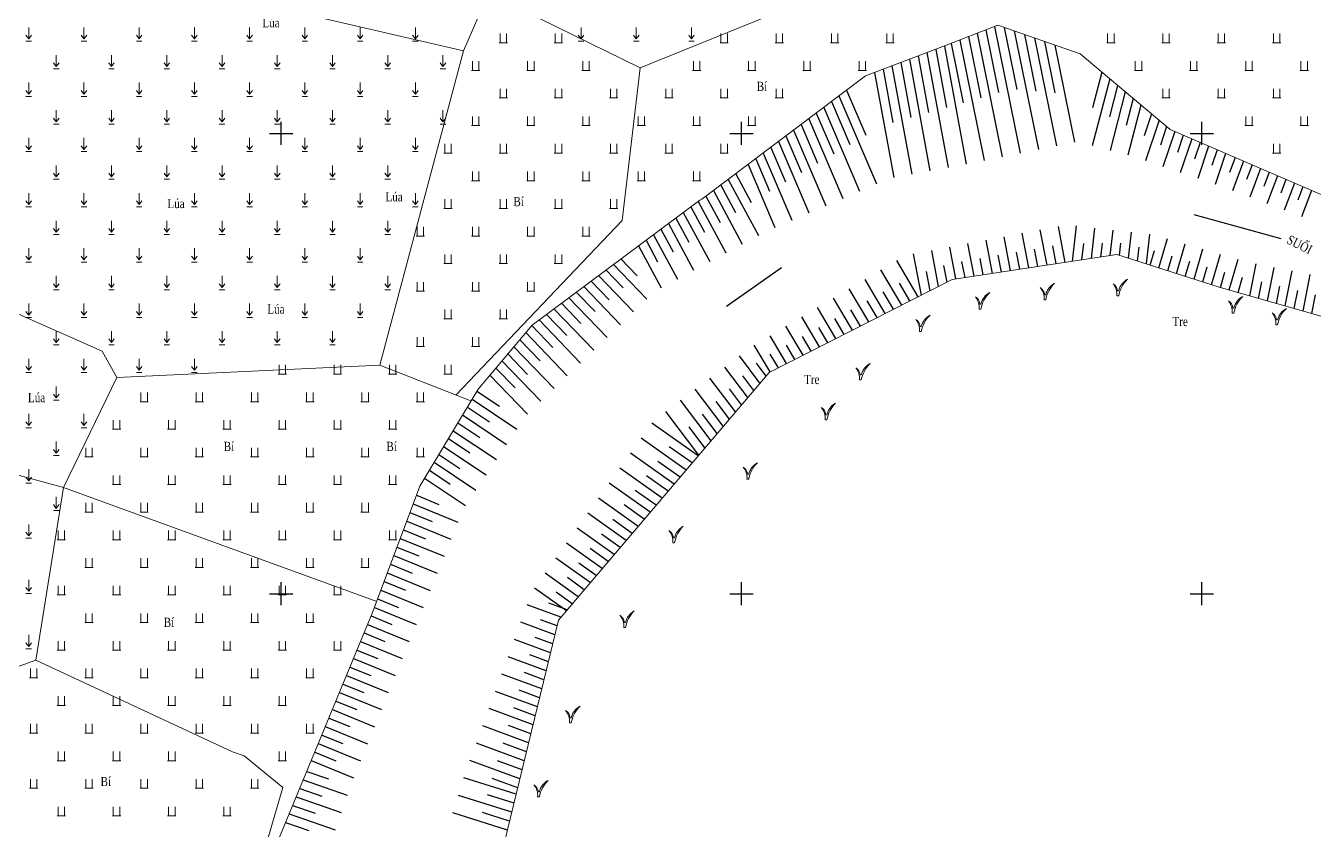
# Model space of a CAD drawing. Header units: metres. Extents: x 585499 to 586851, y 1565849 to 1566901.
# Drawn here: x 586122.3 to 586262.2, y 1566124.3 to 1566211.7 of the extents above; entities that cross this region are included whole.
import ezdxf

# ---------------------------------------------------------------- set-up
doc = ezdxf.new("R2010")
doc.units = ezdxf.units.M
for name, color, linetype, lineweight in [('duong bo', 97, 'Continuous', 0), ('Ghi chu', 2, 'Continuous', 5), ('text', 7, 'Continuous', 0), ('ThucVat', 90, 'Continuous', 0), ('thuy van', 111, 'Continuous', 0)]:
    doc.layers.add(name, color=color, linetype=linetype, lineweight=lineweight)
doc.layers.add('K_HUNG', color=7, linetype='Continuous')
doc.layers.add('taluy', color=15, linetype='Continuous')
doc.styles.add('ghi chu', font='times.ttf', dxfattribs={"height": 1})
doc.styles.get("Standard").update_dxf_attribs({"font": 'simplex.shx'})
doc.dimstyles.get("Standard").update_dxf_attribs({"dimtxt": 0.18, "dimasz": 0.18, "dimexe": 0.18, "dimexo": 0.0625, "dimgap": 0.09, "dimtad": 0, "dimtih": 1, "dimtoh": 1, "dimdec": 4, "dimzin": 0, "dimdsep": 46, "dimtxsty": 'Standard', "dimcen": 0.09, "dimadec": 0, "dimazin": 0, "dimtfac": 1, "dimtdec": 4, "dimtofl": 0, "dimtmove": 0, "dimatfit": 3, "dimfxl": 1, "dimtolj": 1, "dimtzin": 0, "dimarcsym": 0})

# ---------------------------------------------------------------- blocks, each defined once
blk = doc.blocks.new('fdsa')
at = {"layer": 'ThucVat', "color": 8}
for p, q in [((586981.4263575979, 1565459.991382506), (586981.4263575979, 1565458.991382506)), ((586982.1263575979, 1565459.991382506), (586982.1263575979, 1565458.991382506))]:
    blk.add_line(p, q, dxfattribs=at)
blk.add_lwpolyline([(586981.326357598, 1565458.991382506), (586982.2263575979, 1565458.991382506)], dxfattribs=at)
blk = doc.blocks.new('aa')
at = {"layer": 'ThucVat', "color": 8}
for p, q in [((586849.3487158166, 1565409.619042327), (586849.3487158166, 1565410.869042327)), ((586849.3487158166, 1565409.619042327), (586849.0487158166, 1565410.019042327)), ((586849.0487158166, 1565409.369042327), (586849.6487158167, 1565409.369042327)), ((586849.3487158166, 1565409.619042327), (586849.6487158167, 1565410.019042327))]:
    blk.add_line(p, q, dxfattribs=at)
blk = doc.blocks.new('tre')
at = {"layer": 'Ghi chu', "color": 8}
blk.add_line((-0.4581687784585995, 2.170811738060081), (-0.02678256049287597, 2.173418245450137), dxfattribs=at)
at = {"layer": 'Ghi chu'}
blk.add_line((-0.7800000388195087, -3.094524458902015e-07), (-1.726021991999005e-09, -2.533511178626213e-10), dxfattribs=at)
at = {"layer": 'Ghi chu', "color": 8}
for centre, major_axis, ratio, start_param, end_param in [((7.569916903618463, 0.306761078211764), (-5.531466882671172, 5.531466882671173), 0.99999999999999, -0.2845391463814027, 0.5444522491529895), ((12.58891754404962, -2.098507465559521), (-9.024538174164114, 9.024538174164114), 0.9999999999999865, -0.02725136566702524, 0.6202220842804578), ((-4.772513657949531, 1.608162517962853), (3.076535866745311, 3.076535866745311), 0.9999999999999022, 5.627468846478097, 6.498727628251489), ((-7.851839350856864, 0.6854456025702689), (-5.023979863572765, 5.023979863572765), 0.9999999999999891, 3.830366531754255, 4.628631629884755)]:
    blk.add_ellipse(centre, major_axis=major_axis, ratio=ratio, start_param=start_param, end_param=end_param, dxfattribs=at)

msp = doc.modelspace()

# ---------------------------------------------------------------- linework, layer by layer
at = {"layer": 'duong bo', "color": 8, "elevation": 14.25}
for points in [[(586207.2350000001, 1566244.425), (586209.2911046975, 1566244.281405939), (586212.5369337859, 1566243.322410127), (586215.4323921195, 1566232.897341552), (586217.2820000001, 1566219.939), (586215.4732494934, 1566216.924583058), (586204.7255919502, 1566213.495963732), (586188.9970000001, 1566207.116), (586172.5258564275, 1566215.257712719), (586169.8150442326, 1566208.972956922), (586160.7012903125, 1566174.843177423), (586170.6183763326, 1566170.934820386)], [(586098.558017819, 1566225.482508444), (586169.8150442326, 1566208.972956922)], [(586188.9970000001, 1566207.116), (586187.054, 1566190.562), (586168.9787348035, 1566171.581008641)], [(586132.1421763184, 1566173.505292992), (586130.5754657828, 1566176.350562642), (586096.8683120979, 1566191.230005474)], [(586160.7012903125, 1566174.843177423), (586132.1421763184, 1566173.505292992), (586126.3530953827, 1566161.552208647), (586160.3751937973, 1566149.167404536)], [(586089.4807742934, 1566171.61167403), (586126.3530953827, 1566161.552208647)], [(586126.3530953827, 1566161.552208647), (586123.3452865104, 1566142.765362633), (586113.0391276366, 1566139.038696088), (586098.8942158618, 1566140.398675761), (586091.9468970383, 1566117.304131224), (586081.5320000001, 1566089.948)], [(586142.0480000001, 1566104.121), (586142.4352413717, 1566109.555552063), (586148.1190000001, 1566121.891), (586150.1988193191, 1566128.952349877), (586145.9646923445, 1566132.378253624), (586144.7165170226, 1566132.818447685), (586123.3452865104, 1566142.765362633)]]:
    msp.add_lwpolyline(points, dxfattribs=at)
at = {"layer": 'K_HUNG', "color": 8}
for p, q in [((586150, 1566198.75), (586150, 1566201.25)), ((586200, 1566198.75), (586200, 1566201.25)), ((586250, 1566198.75), (586250, 1566201.25)), ((586148.75, 1566200), (586151.25, 1566200)), ((586198.75, 1566200), (586201.25, 1566200)), ((586248.75, 1566200), (586251.25, 1566200)), ((586150, 1566148.75), (586150, 1566151.25)), ((586200, 1566148.75), (586200, 1566151.25)), ((586250, 1566148.75), (586250, 1566151.25)), ((586148.75, 1566150), (586151.25, 1566150)), ((586198.75, 1566150), (586201.25, 1566150)), ((586248.75, 1566150), (586251.25, 1566150))]:
    msp.add_line(p, q, dxfattribs=at)
at = {"layer": 'taluy', "color": 8}
for p, q in [((586226.5411062458, 1566211.261159515), (586227.9214802645, 1566204.457627797)), ((586227.486350813, 1566211.631458242), (586230.2818862965, 1566197.852935845)), ((586228.5273640325, 1566211.529736303), (586229.894641171, 1566204.790755958)), ((586229.6256266951, 1566211.14584562), (586232.2419503228, 1566198.25061538)), ((586222.7601279775, 1566209.779964608), (586224.070927104, 1566203.319350808)), ((586223.7053725447, 1566210.150263335), (586226.3617582438, 1566197.057576775)), ((586224.6506171117, 1566210.520562062), (586225.9962036842, 1566203.888489302)), ((586225.5958616787, 1566210.890860789), (586228.32182227, 1566197.45525631)), ((586230.7238893579, 1566210.761954937), (586231.972935847, 1566204.605705042)), ((586231.8221520204, 1566210.378064254), (586234.2020143492, 1566198.648294915)), ((586232.9204146832, 1566209.99417357), (586234.0512305228, 1566204.420654126)), ((586234.0186773457, 1566209.610282887), (586236.1620783755, 1566199.04597445)), ((586219.1970284045, 1566208.420439399), (586220.3232951219, 1566202.273085457)), ((586220.1477942616, 1566208.780017394), (586222.4331895178, 1566196.30594414)), ((586221.0985601187, 1566209.13959539), (586222.2576886576, 1566202.812876077)), ((586222.0489267968, 1566209.501352171), (586224.4004448749, 1566196.666369389)), ((586215.393964976, 1566206.982127418), (586216.4545080506, 1566201.193504217)), ((586216.3447308331, 1566207.341705413), (586218.4986788038, 1566195.585093641)), ((586217.2954966901, 1566207.701283409), (586218.3889015862, 1566201.733294837)), ((586218.2462625473, 1566208.060861404), (586220.4659341609, 1566195.94551889)), ((586214.4431991188, 1566206.622549423), (586216.5314234468, 1566195.224668392)), ((586239.9944386902, 1566205.939792222), (586238.1007592274, 1566198.653096654)), ((586239.1463754013, 1566206.652247994), (586238.1396421129, 1566202.778435591)), ((586210.5858475764, 1566204.077169882), (586214.67051892, 1566194.510923045)), ((586211.4082722362, 1566204.697609303), (586213.4992313639, 1566199.800610388)), ((586240.8425019792, 1566205.227336449), (586239.9555558048, 1566201.814453284)), ((586241.6905652682, 1566204.514880676), (586240.0364600336, 1566198.150043586)), ((586208.9409982569, 1566202.836291038), (586212.8311757769, 1566193.725546192)), ((586209.7634229165, 1566203.45673046), (586211.7571351324, 1566198.787482539)), ((586242.5386285572, 1566203.802424903), (586241.7714694969, 1566200.850470977)), ((586243.3866918462, 1566203.089969131), (586241.9721608397, 1566197.646990518)), ((586207.2961489372, 1566201.595412195), (586210.9918326339, 1566192.940169338)), ((586208.118573597, 1566202.215851617), (586210.0150389012, 1566197.774354691)), ((586244.5347917798, 1566202.12545335), (586243.7284820942, 1566199.730515038)), ((586245.3573068012, 1566201.434460611), (586243.8699021274, 1566197.016502472)), ((586205.6512996176, 1566200.354533352), (586209.1524894908, 1566192.154792485)), ((586206.4737242775, 1566200.974972774), (586208.2729426699, 1566196.761226843)), ((586246.1798218224, 1566200.743467871), (586245.4987268343, 1566198.720448044)), ((586247.0541327674, 1566200.206321779), (586245.7653615648, 1566196.378353962)), ((586247.9756468071, 1566199.809380503), (586247.3443690452, 1566197.934330105)), ((586203.1840256383, 1566198.493215088), (586204.7887502073, 1566194.734971146)), ((586204.0064502981, 1566199.113654509), (586207.3131463479, 1566191.369415631)), ((586204.8288749579, 1566199.734093931), (586206.5308464386, 1566195.748098994)), ((586248.8971608471, 1566199.412439226), (586247.6608210022, 1566195.740205451)), ((586249.818674887, 1566199.015497949), (586249.213612804, 1566197.218314573)), ((586250.7401889267, 1566198.618556673), (586249.5562804396, 1566195.102056941)), ((586201.5391763187, 1566197.252336245), (586203.046653976, 1566193.721843298)), ((586202.3616009784, 1566197.872775666), (586205.4738032048, 1566190.584038777)), ((586251.6617029666, 1566198.221615396), (586251.0828565625, 1566196.502299041)), ((586252.5832170064, 1566197.824674119), (586251.451739877, 1566194.463908431)), ((586253.6216525629, 1566197.377369013), (586253.0073696319, 1566195.752166658)), ((586199.3689989552, 1566195.615148483), (586201.0429593445, 1566192.508348665)), ((586200.7167516588, 1566196.631896823), (586203.6344600618, 1566189.798661924)), ((586254.5410173712, 1566196.981353516), (586253.3284984396, 1566193.773404012)), ((586255.4603821797, 1566196.585338018), (586254.862146179, 1566195.00259087)), ((586256.3797469882, 1566196.189322521), (586255.1993219168, 1566193.06628343)), ((586257.2991117967, 1566195.793307024), (586256.716922726, 1566194.253015082)), ((586197.7537300561, 1566194.396585191), (586199.3549801772, 1566191.424732561)), ((586198.5613645058, 1566195.005866837), (586201.8365750161, 1566188.927214389)), ((586258.2184766051, 1566195.397291526), (586257.070145394, 1566192.359162849)), ((586259.1378414136, 1566195.001276029), (586258.5716992731, 1566193.503439293)), ((586260.0572062221, 1566194.605260531), (586258.9409688712, 1566191.652042267)), ((586260.9765710306, 1566194.209245034), (586260.4264758201, 1566192.753863505)), ((586196.1384611571, 1566193.178021898), (586197.6670010102, 1566190.341116456)), ((586196.9460956067, 1566193.787303544), (586200.075885581, 1566187.978545472)), ((586261.8959358389, 1566193.813229537), (586260.8117923484, 1566190.944921685)), ((586193.6816279849, 1566191.41314928), (586196.5545067105, 1566186.08120764)), ((586194.4923001565, 1566192.016793042), (586195.9635757923, 1566189.28616757)), ((586195.302972328, 1566192.620436804), (586198.3151961457, 1566187.029876556)), ((586192.0602836417, 1566190.205861754), (586194.7938172753, 1566185.132538723)), ((586192.8709558133, 1566190.809505517), (586194.2725589031, 1566188.208189349)), ((586190.4389392986, 1566188.99857423), (586193.0331278401, 1566184.183869807)), ((586191.2496114701, 1566189.602217992), (586192.5815420139, 1566187.130211129)), ((586229.2264021091, 1566185.092421818), (586228.5229128195, 1566188.783218972)), ((586231.2055030995, 1566185.390972567), (586230.4875429549, 1566189.157689841)), ((586233.1846040898, 1566185.689523316), (586232.4521730901, 1566189.532160709)), ((586235.1637050803, 1566185.988074066), (586234.4168032254, 1566189.906631578)), ((586235.9565268097, 1566186.107672572), (586236.3938060773, 1566189.951658641)), ((586238.0045710553, 1566186.416623528), (586238.3809897917, 1566189.725603593)), ((586240.052615301, 1566186.725574485), (586240.3681735062, 1566189.499548545)), ((586242.0326395961, 1566186.436583207), (586242.3553572207, 1566189.273493496)), ((586243.9753597855, 1566185.819663136), (586244.3425409351, 1566189.047438448)), ((586188.8175949554, 1566187.791286705), (586191.2724384048, 1566183.235200891)), ((586189.628267127, 1566188.394930467), (586190.8905251247, 1566186.052232908)), ((586221.4081314948, 1566183.383370501), (586220.6643922782, 1566187.285335498)), ((586223.2890991379, 1566184.19676957), (586222.6290224135, 1566187.659806367)), ((586225.2682001282, 1566184.495320319), (586224.5936525489, 1566188.034277235)), ((586227.2473011187, 1566184.793871069), (586226.5582826842, 1566188.408748104)), ((586232.1950535947, 1566185.540247942), (586231.8324558085, 1566187.442586608)), ((586234.174154585, 1566185.838798691), (586233.8043213714, 1566187.779097417)), ((586236.9805489324, 1566186.26214805), (586237.1839734334, 1566188.050389584)), ((586239.0285931781, 1566186.571099007), (586239.2015874136, 1566188.091837538)), ((586241.0612795013, 1566186.745043242), (586241.2115224324, 1566188.065782131)), ((586243.0039996908, 1566186.128123171), (586243.1764743843, 1566187.644294572)), ((586244.3926734091, 1566185.687143202), (586244.8574883868, 1566187.276471493)), ((586245.3460229432, 1566185.384402506), (586246.2820983717, 1566188.585097906)), ((586247.2527220113, 1566184.778921114), (586248.2016883864, 1566188.023694152)), ((586249.1594210794, 1566184.173439722), (586250.121278401, 1566187.462290397)), ((586186.9059686867, 1566186.367849076), (586188.6760953657, 1566184.527241966)), ((586219.1948833794, 1566182.259045301), (586216.8670968176, 1566186.187527004)), ((586219.5518628729, 1566182.440390102), (586218.699762143, 1566186.910864629)), ((586224.278649633, 1566184.346044945), (586223.9449935572, 1566186.096543373)), ((586226.2577506235, 1566184.644595694), (586225.91685912, 1566186.433054182)), ((586228.236851614, 1566184.943146443), (586227.8887246829, 1566186.769564991)), ((586230.2159526043, 1566185.241697193), (586229.8605902458, 1566187.1060758)), ((586246.2993724772, 1566185.08166181), (586246.7706329281, 1566186.69302892)), ((586248.2060715454, 1566184.476180418), (586248.6837774694, 1566186.109586346)), ((586251.0661201476, 1566183.56795833), (586252.0408684156, 1566186.900886643)), ((586252.98251657, 1566182.995634819), (586253.9604584303, 1566186.339482888)), ((586255.2063364917, 1566182.361820261), (586255.8959967392, 1566185.843236725)), ((586184.4805949952, 1566184.561864177), (586188.2839050335, 1566180.607119252)), ((586185.2890528925, 1566185.163859143), (586187.1468651316, 1566183.232075132)), ((586186.0975107895, 1566185.76585411), (586189.7254497076, 1566181.993462988)), ((586217.4080089165, 1566181.351316983), (586215.1464746351, 1566185.167988233)), ((586220.4799971839, 1566182.911880301), (586220.0810371973, 1566185.004990182)), ((586222.3362658056, 1566183.8548607), (586221.9914865757, 1566185.663715816)), ((586250.1127706135, 1566183.870699026), (586250.5969220109, 1566185.526143773)), ((586252.0207915991, 1566183.269737628), (586252.510727511, 1566184.944961197)), ((586257.1362389982, 1566181.811775587), (586257.8578725302, 1566185.454593727)), ((586259.0661415047, 1566181.261730913), (586259.8197483213, 1566185.065950728)), ((586260.9960440112, 1566180.711686239), (586261.7816241124, 1566184.67730773)), ((586182.8636792012, 1566183.357874244), (586186.8423603595, 1566179.220775517)), ((586183.6721370983, 1566183.95986921), (586185.6176348974, 1566181.936908297)), ((586213.8342599911, 1566179.535860348), (586211.7052302704, 1566183.128910691)), ((586215.6211344538, 1566180.443588666), (586213.4258524528, 1566184.148449462)), ((586218.3014461481, 1566181.805181142), (586217.1541159372, 1566183.74146938)), ((586253.9442415409, 1566182.72153201), (586254.4322474892, 1566184.39015651)), ((586256.171287745, 1566182.086797924), (586256.5241111899, 1566183.867856575)), ((586258.1011902515, 1566181.53675325), (586258.4700003387, 1566183.398512739)), ((586181.246763407, 1566182.153884311), (586185.4008156854, 1566177.834431781)), ((586182.0552213041, 1566182.755879277), (586184.0884046633, 1566180.641741463)), ((586212.0473855282, 1566178.628132031), (586209.984608088, 1566182.10937192)), ((586214.7276972225, 1566179.989724507), (586213.646619292, 1566181.814202292)), ((586216.5145716852, 1566180.897452824), (586215.4003676146, 1566182.777835836)), ((586260.031092758, 1566180.986708576), (586260.4158894875, 1566182.929168902)), ((586261.9609952645, 1566180.436663902), (586262.3617786362, 1566182.459825066)), ((586178.8213897158, 1566180.347899411), (586181.0299441951, 1566178.051407795)), ((586179.6298476128, 1566180.949894378), (586183.9592710114, 1566176.448088046)), ((586180.43830551, 1566181.551889344), (586182.5591744292, 1566179.346574629)), ((586210.2605110656, 1566177.720403713), (586208.2639859057, 1566181.089833149)), ((586212.9408227599, 1566179.081996189), (586211.8928709696, 1566180.850568748)), ((586177.2156881703, 1566179.132248716), (586179.5063210854, 1566176.75041058)), ((586178.0129318187, 1566179.745904445), (586182.5177263373, 1566175.061744311)), ((586206.6867621401, 1566175.904947079), (586204.822741541, 1566179.050755607)), ((586208.4736366029, 1566176.812675396), (586206.5433637233, 1566180.070294378)), ((586209.3670738343, 1566177.266539555), (586208.3853743244, 1566178.923301659)), ((586211.1539482969, 1566178.174267872), (586210.1391226469, 1566179.886935203)), ((586175.9195534432, 1566177.594705304), (586178.1374813847, 1566175.288467006)), ((586176.5676208066, 1566178.36347701), (586181.0761816633, 1566173.675400575)), ((586204.8998876774, 1566174.997218761), (586203.1021193586, 1566178.031216836)), ((586207.5801993714, 1566176.358811237), (586206.6316260018, 1566177.959668115)), ((586174.6234187159, 1566176.057161891), (586176.7686416841, 1566173.826523432)), ((586175.2714860794, 1566176.825933598), (586179.6346369892, 1566172.28905684)), ((586203.1130132147, 1566174.089490444), (586201.3814971762, 1566177.011678065)), ((586204.0064504461, 1566174.543354602), (586203.1241293568, 1566176.032401027)), ((586205.7933249088, 1566175.45108292), (586204.8778776793, 1566176.996034571)), ((586173.9753513525, 1566175.288390185), (586178.1930923152, 1566170.902713104)), ((586200.6760437539, 1566171.306287703), (586198.1732701748, 1566174.624982706)), ((586202.0037418123, 1566172.867373588), (586199.7700893667, 1566175.829212114)), ((586202.6675908417, 1566173.64791653), (586201.6180449022, 1566175.039621674)), ((586172.6792166253, 1566173.750846773), (586176.7515476412, 1566169.516369369)), ((586173.3272839887, 1566174.519618479), (586175.3998019835, 1566172.364579858)), ((586199.3483456952, 1566169.745201819), (586196.5764509827, 1566173.420753297)), ((586201.3398927831, 1566172.086830646), (586200.1557862769, 1566173.656964028)), ((586171.2567959768, 1566171.996238302), (586173.7069371182, 1566170.356816376)), ((586198.0206476366, 1566168.184115934), (586194.9796317908, 1566172.216523889)), ((586200.0121947244, 1566170.525744761), (586198.6935276515, 1566172.274306381)), ((586170.7407701361, 1566171.138308761), (586175.6009706927, 1566167.886284125)), ((586196.6929495779, 1566166.623030049), (586193.3828125987, 1566171.01229448)), ((586198.6844966658, 1566168.964658876), (586197.2312690263, 1566170.891648735)), ((586169.7087184547, 1566169.42244968), (586174.488755559, 1566166.224063473)), ((586170.2247442955, 1566170.280379221), (586172.6348037106, 1566168.66777651)), ((586195.3652515194, 1566165.061944165), (586191.7859934067, 1566169.808065072)), ((586197.3567986073, 1566167.403572991), (586195.769010401, 1566169.508991088)), ((586168.6766667732, 1566167.706590599), (586173.3765404252, 1566164.561842821)), ((586169.192692614, 1566168.56452014), (586171.562670303, 1566166.978736643)), ((586195.2821530863, 1566164.964238372), (586190.2614049698, 1566168.533608526)), ((586196.0291005486, 1566165.842487107), (586194.3067517757, 1566168.126333442)), ((586168.1606409325, 1566166.848661059), (586170.4905368955, 1566165.289696777)), ((586193.9815248735, 1566163.434980774), (586189.1025603408, 1566166.90355358)), ((586167.1285892512, 1566165.132801978), (586169.4184034879, 1566163.60065691)), ((586167.6446150918, 1566165.990731518), (586172.2643252915, 1566162.899622169)), ((586192.6808966605, 1566161.905723176), (586187.9437157118, 1566165.273498634)), ((586194.6318389799, 1566164.199609573), (586192.1569108176, 1566165.959095313)), ((586166.0965375697, 1566163.416942897), (586168.3462700803, 1566161.911617043)), ((586166.6125634104, 1566164.274872437), (586171.1521101578, 1566161.237401516)), ((586191.3802684478, 1566160.376465577), (586186.7848710829, 1566163.643443689)), ((586193.3312107672, 1566162.670351975), (586190.9271743968, 1566164.379439041)), ((586165.5805117289, 1566162.559013356), (586170.0398950242, 1566159.575180864)), ((586190.079640235, 1566158.847207979), (586185.6260264538, 1566162.013388743)), ((586192.0305825542, 1566161.141094377), (586189.6974379758, 1566162.799782769)), ((586164.6825183458, 1566160.693633709), (586167.1301126272, 1566159.693880455)), ((586190.7299543414, 1566159.611836778), (586188.4677015549, 1566161.220126497)), ((586164.3323054991, 1566159.756478061), (586169.1995724234, 1566157.768376527)), ((586188.7790120223, 1566157.317950381), (586184.4671818248, 1566160.383333797)), ((586189.4293261287, 1566158.08257918), (586187.237965134, 1566159.640470225)), ((586163.6318798058, 1566157.882166764), (586168.4433034528, 1566155.916875178)), ((586163.9820926525, 1566158.819322413), (586166.4017652953, 1566157.830974133)), ((586187.4783838093, 1566155.788692783), (586183.3083371958, 1566158.753278852)), ((586188.1286979159, 1566156.553321582), (586186.0082287132, 1566158.060813953)), ((586163.2816669592, 1566156.945011116), (586165.6734179633, 1566155.96806781)), ((586186.1777555966, 1566154.259435185), (586182.1494925668, 1566157.123223906)), ((586186.828069703, 1566155.024063984), (586184.7784922922, 1566156.481157681)), ((586162.5812412659, 1566155.070699819), (586164.9450706315, 1566154.105161487)), ((586162.9314541126, 1566156.007855468), (586167.6870344823, 1566154.06537383)), ((586184.877127384, 1566152.730177586), (586180.9906479379, 1566155.49316896)), ((586162.2310284192, 1566154.133544171), (586166.9307655117, 1566152.213872481)), ((586183.5764991711, 1566151.200919988), (586179.8318033088, 1566153.863114015)), ((586185.5274414902, 1566153.494806385), (586183.5487558712, 1566154.901501409)), ((586161.530602726, 1566152.259232874), (586166.1744965413, 1566150.362371132)), ((586161.8808155726, 1566153.196388523), (586164.2167232996, 1566152.242255165)), ((586182.2758709582, 1566149.67166239), (586178.6729586798, 1566152.233059069)), ((586184.2268132775, 1566151.965548787), (586182.3190194503, 1566153.321845138)), ((586161.1803898794, 1566151.322077226), (586163.4883759676, 1566150.379348842)), ((586182.9261850647, 1566150.436291189), (586181.0892830295, 1566151.742188865)), ((586160.479964186, 1566149.447765929), (586162.7600286356, 1566148.516442519)), ((586160.8301770326, 1566150.384921578), (586165.4182275707, 1566148.510869783)), ((586180.9752427454, 1566148.142404792), (586177.5141140508, 1566150.603004123)), ((586181.6255568519, 1566148.907033591), (586179.8595466085, 1566150.162532594)), ((586160.1297513393, 1566148.510610281), (586164.6619586002, 1566146.659368435)), ((586180.3711661733, 1566147.432141337), (586176.7351399292, 1566148.772474797)), ((586181.0612544792, 1566148.243535996), (586179.0711349132, 1566148.977145619)), ((586159.3840263585, 1566146.654802096), (586163.9056896296, 1566144.807867086)), ((586159.7665052617, 1566147.578778234), (586162.0251646882, 1566146.656197997)), ((586179.7320882252, 1566145.536163854), (586176.0433890934, 1566146.895913905)), ((586179.9695935249, 1566146.514392333), (586178.1794290182, 1566147.174293342)), ((586159.0015474554, 1566145.730825959), (586161.2645512999, 1566144.806471185)), ((586179.4945829257, 1566144.557935375), (586177.5960483006, 1566145.257784417)), ((586158.2365896491, 1566143.882873683), (586160.5039379115, 1566142.956744373)), ((586158.6190685523, 1566144.806849821), (586163.149420659, 1566142.956365737)), ((586179.2570776261, 1566143.579706897), (586175.3516382575, 1566145.019353013)), ((586157.8541107461, 1566142.958897545), (586162.3931516886, 1566141.104864389)), ((586178.7820670268, 1566141.623249939), (586174.6598874216, 1566143.142792121)), ((586179.0195723264, 1566142.601478418), (586177.0126675831, 1566143.341275493)), ((586157.0891529399, 1566141.11094527), (586161.6368827181, 1566139.25336304)), ((586157.4716318429, 1566142.034921408), (586159.7433245231, 1566141.107017561)), ((586178.3070564275, 1566139.666792982), (586173.9681365858, 1566141.266231229)), ((586178.5445617271, 1566140.64502146), (586176.4292868654, 1566141.424766568)), ((586156.7066740367, 1566140.186969133), (586158.9827111347, 1566139.257290749)), ((586155.9417162306, 1566138.339016857), (586158.2220977463, 1566137.407563937)), ((586156.3241951336, 1566139.262992995), (586160.8806137475, 1566137.401861691)), ((586177.8320458283, 1566137.710336024), (586173.2763857499, 1566139.389670338)), ((586178.0695511278, 1566138.688564503), (586175.8459061478, 1566139.508257643)), ((586155.5592373274, 1566137.41504072), (586160.124344777, 1566135.550360342)), ((586177.357035229, 1566135.753879067), (586172.5846349141, 1566137.513109446)), ((586177.5945405287, 1566136.732107545), (586175.2625254304, 1566137.591748718)), ((586154.7942795212, 1566135.567088444), (586159.3680758064, 1566133.698858994)), ((586155.1767584244, 1566136.491064582), (586157.4614843581, 1566135.557837125)), ((586176.8820246296, 1566133.797422109), (586171.8928840781, 1566135.636548554)), ((586177.1195299294, 1566134.775650588), (586174.6791447127, 1566135.675239794)), ((586154.4118006182, 1566134.643112307), (586156.7008709697, 1566133.708110313)), ((586153.646842812, 1566132.795160031), (586155.9402575813, 1566131.858383501)), ((586154.029321715, 1566133.719136169), (586158.6118068359, 1566131.847357645)), ((586176.4070140305, 1566131.840965151), (586171.2011332422, 1566133.759987662)), ((586176.6445193301, 1566132.81919363), (586174.0957639951, 1566133.758730869)), ((586153.2643639088, 1566131.871183894), (586157.8555378654, 1566129.995856297)), ((586175.9320034313, 1566129.884508194), (586170.5093824064, 1566131.88342677)), ((586176.1695087309, 1566130.862736673), (586173.5123832775, 1566131.842221944)), ((586152.7776218331, 1566130.695333254), (586155.1306523966, 1566129.88153626)), ((586175.5263907585, 1566128.213884976), (586169.844803751, 1566129.99759857)), ((586175.6944981316, 1566128.906279715), (586172.92900256, 1566129.925713019)), ((586152.0113164047, 1566128.84412545), (586154.4206444498, 1566128.010857939)), ((586152.394469119, 1566129.769729352), (586157.1568277274, 1566128.122664847)), ((586151.6281636904, 1566127.918521548), (586156.5031172624, 1566126.232516009)), ((586175.053486846, 1566126.266104966), (586169.2457385666, 1566128.089426433)), ((586175.2899388022, 1566127.239994971), (586172.4176049805, 1566128.141753736)), ((586150.8618582619, 1566126.067313745), (586155.8494067972, 1566124.342367172)), ((586151.2450109761, 1566126.992917646), (586153.710636503, 1566126.140179618)), ((586174.5805829335, 1566124.318324956), (586168.6466733823, 1566126.181254296)), ((586174.8170348898, 1566125.292214961), (586171.8816204321, 1566126.213777663)), ((586150.4787055476, 1566125.141709843), (586153.0006285561, 1566124.269501298))]:
    msp.add_line(p, q, dxfattribs=at)
at = {"layer": 'thuy van', "color": 8, "elevation": 14.25}
for points in [[(586108.8130000001, 1566023.737), (586114.787, 1566036.643), (586117.3030000001, 1566046.645), (586126.3450000001, 1566066.771), (586134.241, 1566084.766), (586141.4820000001, 1566101.885), (586142.635, 1566104.004), (586143.055, 1566109.374), (586149.018, 1566121.613), (586159.9210000001, 1566147.952), (586165.05, 1566161.677), (586171.398, 1566172.231), (586177.261, 1566179.186), (586195.481, 1566192.753), (586195.701, 1566192.848), (586213.474, 1566206.256), (586221.8770000001, 1566209.434), (586227.8400000001, 1566211.77), (586236.7701205737, 1566208.648533521), (586246.572, 1566200.414), (586279.5094229652, 1566186.226237082)], [(586096.39, 1565913.335), (586101.1190000001, 1565933.458), (586124.8820000001, 1565995.055), (586146.174, 1566035.387), (586160.74, 1566083.125), (586167.87, 1566101.438), (586174.2270000001, 1566122.862), (586180.121, 1566147.138), (586202.99, 1566174.027), (586222.8911433069, 1566184.136737256), (586240.778, 1566186.835), (586251.8690000001, 1566183.313), (586280.24189314, 1566175.226395259)]]:
    msp.add_lwpolyline(points, dxfattribs=at)

# ---------------------------------------------------------------- block references
at = {"layer": 'ThucVat', "color": 8}
for name, p in [('aa', (-726.7742721281247, 800.6541792920325)), ('aa', (-720.7742721281247, 800.6541792920325)), ('aa', (-714.7742721281247, 800.6541792920325)), ('aa', (-708.7742721281247, 800.6541792920325)), ('aa', (-702.7742721281247, 800.6541792920325)), ('aa', (-696.7742721281247, 800.6541792920325)), ('aa', (-690.7742721281247, 800.6541792920325)), ('aa', (-684.7742721281247, 800.6541792920325)), ('aa', (-666.7742721281247, 800.6541792920325)), ('aa', (-660.7742721281247, 800.6541792920325)), ('aa', (-654.7742721281247, 800.6541792920325)), ('aa', (-654.7742721281247, 800.6541792920325)), ('fdsa', (-807.6564918957883, 750.8671861058101)), ('fdsa', (-801.6564918957883, 750.8671861058101)), ('fdsa', (-783.6564918957883, 750.8671861058101)), ('fdsa', (-777.6564918957883, 750.8671861058101)), ('fdsa', (-771.6564918957883, 750.8671861058101)), ('fdsa', (-765.6564918957883, 750.8671861058101)), ('fdsa', (-741.6564918957883, 750.8671861058101)), ('fdsa', (-735.6564918957883, 750.8671861058101)), ('fdsa', (-729.6564918957883, 750.8671861058101)), ('fdsa', (-723.6564918957883, 750.8671861058101)), ('aa', (-723.7742721281247, 797.6541792920325)), ('aa', (-717.7742721281247, 797.6541792920325)), ('aa', (-711.7742721281247, 797.6541792920325)), ('aa', (-705.7742721281247, 797.6541792920325)), ('aa', (-699.7742721281247, 797.6541792920325)), ('aa', (-693.7742721281247, 797.6541792920325)), ('aa', (-687.7742721281247, 797.6541792920325)), ('aa', (-681.7742721281247, 797.6541792920325)), ('fdsa', (-810.6564918957883, 747.8671861058101)), ('fdsa', (-804.6564918957883, 747.8671861058101)), ('fdsa', (-798.6564918957883, 747.8671861058101)), ('fdsa', (-786.6564918957883, 747.8671861058101)), ('fdsa', (-780.6564918957883, 747.8671861058101)), ('fdsa', (-774.6564918957883, 747.8671861058101)), ('fdsa', (-768.6564918957883, 747.8671861058101)), ('fdsa', (-738.6564918957883, 747.8671861058101)), ('fdsa', (-732.6564918957883, 747.8671861058101)), ('fdsa', (-726.6564918957883, 747.8671861058101)), ('fdsa', (-720.6564918957883, 747.8671861058101)), ('aa', (-726.7742721281247, 794.6541792920325)), ('aa', (-720.7742721281247, 794.6541792920325)), ('aa', (-714.7742721281247, 794.6541792920325)), ('aa', (-708.7742721281247, 794.6541792920325)), ('aa', (-702.7742721281247, 794.6541792920325)), ('aa', (-696.7742721281247, 794.6541792920325)), ('aa', (-690.7742721281247, 794.6541792920325)), ('aa', (-684.7742721281247, 794.6541792920325)), ('fdsa', (-807.6564918957883, 744.8671861058101)), ('fdsa', (-801.6564918957883, 744.8671861058101)), ('fdsa', (-795.6564918957883, 744.8671861058101)), ('fdsa', (-789.6564918957883, 744.8671861058101)), ('fdsa', (-783.6564918957883, 744.8671861058101)), ('fdsa', (-777.6564918957883, 744.8671861058101)), ('fdsa', (-735.6564918957883, 744.8671861058101)), ('fdsa', (-729.6564918957883, 744.8671861058101)), ('fdsa', (-723.6564918957883, 744.8671861058101)), ('aa', (-723.7742721281247, 791.6541792920325)), ('aa', (-717.7742721281247, 791.6541792920325)), ('aa', (-711.7742721281247, 791.6541792920325)), ('aa', (-705.7742721281247, 791.6541792920325)), ('aa', (-699.7742721281247, 791.6541792920325)), ('aa', (-693.7742721281247, 791.6541792920325)), ('aa', (-687.7742721281247, 791.6541792920325)), ('aa', (-681.7742721281247, 791.6541792920325)), ('fdsa', (-810.6564918957883, 741.8671861058101)), ('fdsa', (-804.6564918957883, 741.8671861058101)), ('fdsa', (-798.6564918957883, 741.8671861058101)), ('fdsa', (-792.6564918957883, 741.8671861058101)), ('fdsa', (-786.6564918957883, 741.8671861058101)), ('fdsa', (-780.6564918957883, 741.8671861058101)), ('fdsa', (-726.6564918957883, 741.8671861058101)), ('fdsa', (-720.6564918957883, 741.8671861058101)), ('aa', (-726.7742721281247, 788.6541792920325)), ('aa', (-720.7742721281247, 788.6541792920325)), ('aa', (-714.7742721281247, 788.6541792920325)), ('aa', (-708.7742721281247, 788.6541792920325)), ('aa', (-702.7742721281247, 788.6541792920325)), ('aa', (-696.7742721281247, 788.6541792920325)), ('aa', (-690.7742721281247, 788.6541792920325)), ('aa', (-684.7742721281247, 788.6541792920325)), ('fdsa', (-813.6564918957883, 738.8671861058101)), ('fdsa', (-807.6564918957883, 738.8671861058101)), ('fdsa', (-801.6564918957883, 738.8671861058101)), ('fdsa', (-795.6564918957883, 738.8671861058101)), ('fdsa', (-789.6564918957883, 738.8671861058101)), ('fdsa', (-783.6564918957883, 738.8671861058101)), ('fdsa', (-723.6564918957883, 738.8671861058101)), ('aa', (-723.7742721281247, 785.6541792920325)), ('aa', (-717.7742721281247, 785.6541792920325)), ('aa', (-711.7742721281247, 785.6541792920325)), ('aa', (-705.7742721281247, 785.6541792920325)), ('aa', (-699.7742721281247, 785.6541792920325)), ('aa', (-693.7742721281247, 785.6541792920325)), ('aa', (-687.7742721281247, 785.6541792920325)), ('fdsa', (-810.6564918957883, 735.8671861058101)), ('fdsa', (-804.6564918957883, 735.8671861058101)), ('fdsa', (-798.6564918957883, 735.8671861058101)), ('fdsa', (-792.6564918957883, 735.8671861058101)), ('fdsa', (-786.6564918957883, 735.8671861058101)), ('aa', (-726.7742721281247, 782.6541792920325)), ('aa', (-720.7742721281247, 782.6541792920325)), ('aa', (-714.7742721281247, 782.6541792920325)), ('aa', (-708.7742721281247, 782.6541792920325)), ('aa', (-702.7742721281247, 782.6541792920325)), ('aa', (-696.7742721281247, 782.6541792920325)), ('aa', (-690.7742721281247, 782.6541792920325)), ('aa', (-684.7742721281247, 782.6541792920325)), ('fdsa', (-813.6564918957883, 732.8671861058101)), ('fdsa', (-807.6564918957883, 732.8671861058101)), ('fdsa', (-801.6564918957883, 732.8671861058101)), ('fdsa', (-795.6564918957883, 732.8671861058101)), ('aa', (-723.7742721281247, 779.6541792920325)), ('aa', (-717.7742721281247, 779.6541792920325)), ('aa', (-711.7742721281247, 779.6541792920325)), ('aa', (-705.7742721281247, 779.6541792920325)), ('aa', (-699.7742721281247, 779.6541792920325)), ('aa', (-693.7742721281247, 779.6541792920325)), ('aa', (-687.7742721281247, 779.6541792920325)), ('fdsa', (-816.6564918957883, 729.8671861058101)), ('fdsa', (-810.6564918957883, 729.8671861058101)), ('fdsa', (-804.6564918957883, 729.8671861058101)), ('fdsa', (-798.6564918957883, 729.8671861058101)), ('aa', (-726.7742721281247, 776.6541792920325)), ('aa', (-720.7742721281247, 776.6541792920325)), ('aa', (-714.7742721281247, 776.6541792920325)), ('aa', (-708.7742721281247, 776.6541792920325)), ('aa', (-702.7742721281247, 776.6541792920325)), ('aa', (-696.7742721281247, 776.6541792920325)), ('aa', (-690.7742721281247, 776.6541792920325)), ('fdsa', (-813.6564918957883, 726.8671861058101)), ('fdsa', (-807.6564918957883, 726.8671861058101)), ('fdsa', (-801.6564918957883, 726.8671861058101)), ('aa', (-723.7742721281247, 773.6541792920325)), ('aa', (-717.7742721281247, 773.6541792920325)), ('aa', (-711.7742721281247, 773.6541792920325)), ('aa', (-705.7742721281247, 773.6541792920325)), ('aa', (-699.7742721281247, 773.6541792920325)), ('aa', (-693.7742721281247, 773.6541792920325)), ('aa', (-687.7742721281247, 773.6541792920325)), ('fdsa', (-816.6564918957883, 723.8671861058101)), ('fdsa', (-810.6564918957883, 723.8671861058101)), ('fdsa', (-804.6564918957883, 723.8671861058101)), ('aa', (-726.7742721281247, 770.6541792920325)), ('aa', (-720.7742721281247, 770.6541792920325)), ('aa', (-714.7742721281247, 770.6541792920325)), ('aa', (-708.7742721281247, 770.6541792920325)), ('aa', (-702.7742721281247, 770.6541792920325)), ('aa', (-696.7742721281247, 770.6541792920325)), ('aa', (-690.7742721281247, 770.6541792920325)), ('fdsa', (-813.6564918957883, 720.8671861058101)), ('fdsa', (-807.6564918957883, 720.8671861058101)), ('aa', (-723.7742721281247, 767.6541792920325)), ('aa', (-717.7742721281247, 767.6541792920325)), ('aa', (-711.7742721281247, 767.6541792920325)), ('aa', (-705.7742721281247, 767.6541792920325)), ('aa', (-699.7742721281247, 767.6541792920325)), ('aa', (-693.7742721281247, 767.6541792920325)), ('fdsa', (-816.6564918957883, 717.8671861058101)), ('fdsa', (-810.6564918957883, 717.8671861058101)), ('aa', (-726.7742721281247, 764.6541792920325)), ('aa', (-720.7742721281247, 764.6541792920325)), ('aa', (-714.7742721281247, 764.6541792920325)), ('aa', (-708.7742721281247, 764.6541792920325)), ('fdsa', (-831.6564918957883, 714.8671861058101)), ('fdsa', (-825.6564918957883, 714.8671861058101)), ('fdsa', (-819.6564918957883, 714.8671861058101)), ('fdsa', (-813.6564918957883, 714.8671861058101)), ('aa', (-723.7742721281247, 761.6541792920325)), ('fdsa', (-846.6564918957883, 711.8671861058101)), ('fdsa', (-840.6564918957883, 711.8671861058101)), ('fdsa', (-834.6564918957883, 711.8671861058101)), ('fdsa', (-828.6564918957883, 711.8671861058101)), ('fdsa', (-822.6564918957883, 711.8671861058101)), ('fdsa', (-816.6564918957883, 711.8671861058101)), ('aa', (-726.7742721281247, 758.6541792920325)), ('aa', (-720.7742721281247, 758.6541792920325)), ('fdsa', (-849.6564918957883, 708.8671861058101)), ('fdsa', (-843.6564918957883, 708.8671861058101)), ('fdsa', (-837.6564918957883, 708.8671861058101)), ('fdsa', (-831.6564918957883, 708.8671861058101)), ('fdsa', (-825.6564918957883, 708.8671861058101)), ('fdsa', (-819.6564918957883, 708.8671861058101)), ('aa', (-723.7742721281247, 755.6541792920325)), ('fdsa', (-852.6564918957883, 705.8671861058101)), ('fdsa', (-846.6564918957883, 705.8671861058101)), ('fdsa', (-840.6564918957883, 705.8671861058101)), ('fdsa', (-834.6564918957883, 705.8671861058101)), ('fdsa', (-828.6564918957883, 705.8671861058101)), ('fdsa', (-822.6564918957883, 705.8671861058101)), ('fdsa', (-816.6564918957883, 705.8671861058101)), ('aa', (-726.7742721281247, 752.6541792920325)), ('fdsa', (-849.6564918957883, 702.8671861058101)), ('fdsa', (-843.6564918957883, 702.8671861058101)), ('fdsa', (-837.6564918957883, 702.8671861058101)), ('fdsa', (-831.6564918957883, 702.8671861058101)), ('fdsa', (-825.6564918957883, 702.8671861058101)), ('fdsa', (-819.6564918957883, 702.8671861058101)), ('aa', (-723.7742721281247, 749.6541792920325)), ('fdsa', (-852.6564918957883, 699.8671861058101)), ('fdsa', (-846.6564918957883, 699.8671861058101)), ('fdsa', (-840.6564918957883, 699.8671861058101)), ('fdsa', (-834.6564918957883, 699.8671861058101)), ('fdsa', (-828.6564918957883, 699.8671861058101)), ('fdsa', (-822.6564918957883, 699.8671861058101)), ('aa', (-726.7742721281247, 746.6541792920325)), ('fdsa', (-855.6564918957883, 696.8671861058101)), ('fdsa', (-849.6564918957883, 696.8671861058101)), ('fdsa', (-843.6564918957883, 696.8671861058101)), ('fdsa', (-837.6564918957883, 696.8671861058101)), ('fdsa', (-831.6564918957883, 696.8671861058101)), ('fdsa', (-825.6564918957883, 696.8671861058101)), ('fdsa', (-819.6564918957883, 696.8671861058101)), ('fdsa', (-852.6564918957883, 693.8671861058101)), ('fdsa', (-846.6564918957883, 693.8671861058101)), ('fdsa', (-840.6564918957883, 693.8671861058101)), ('fdsa', (-834.6564918957883, 693.8671861058101)), ('fdsa', (-828.6564918957883, 693.8671861058101)), ('fdsa', (-822.6564918957883, 693.8671861058101)), ('aa', (-726.7742721281247, 740.6541792920325)), ('fdsa', (-855.6564918957883, 690.8671861058101)), ('fdsa', (-849.6564918957883, 690.8671861058101)), ('fdsa', (-843.6564918957883, 690.8671861058101)), ('fdsa', (-837.6564918957883, 690.8671861058101)), ('fdsa', (-831.6564918957883, 690.8671861058101)), ('fdsa', (-825.6564918957883, 690.8671861058101)), ('fdsa', (-852.6564918957883, 687.8671861058101)), ('fdsa', (-846.6564918957883, 687.8671861058101)), ('fdsa', (-840.6564918957883, 687.8671861058101)), ('fdsa', (-834.6564918957883, 687.8671861058101)), ('fdsa', (-828.6564918957883, 687.8671861058101)), ('aa', (-726.7742721281247, 734.6541792920325)), ('fdsa', (-855.6564918957883, 684.8671861058101)), ('fdsa', (-849.6564918957883, 684.8671861058101)), ('fdsa', (-843.6564918957883, 684.8671861058101)), ('fdsa', (-837.6564918957883, 684.8671861058101)), ('fdsa', (-831.6564918957883, 684.8671861058101)), ('fdsa', (-825.6564918957883, 684.8671861058101)), ('fdsa', (-858.6564918957883, 681.8671861058101)), ('fdsa', (-852.6564918957883, 681.8671861058101)), ('fdsa', (-846.6564918957883, 681.8671861058101)), ('fdsa', (-840.6564918957883, 681.8671861058101)), ('fdsa', (-834.6564918957883, 681.8671861058101)), ('fdsa', (-828.6564918957883, 681.8671861058101)), ('fdsa', (-855.6564918957883, 678.8671861058101)), ('fdsa', (-849.6564918957883, 678.8671861058101)), ('fdsa', (-843.6564918957883, 678.8671861058101)), ('fdsa', (-837.6564918957883, 678.8671861058101)), ('fdsa', (-831.6564918957883, 678.8671861058101)), ('fdsa', (-858.6564918957883, 675.8671861058101)), ('fdsa', (-852.6564918957883, 675.8671861058101)), ('fdsa', (-846.6564918957883, 675.8671861058101)), ('fdsa', (-840.6564918957883, 675.8671861058101)), ('fdsa', (-834.6564918957883, 675.8671861058101)), ('fdsa', (-828.6564918957883, 675.8671861058101)), ('fdsa', (-855.6564918957883, 672.8671861058101)), ('fdsa', (-849.6564918957883, 672.8671861058101)), ('fdsa', (-843.6564918957883, 672.8671861058101)), ('fdsa', (-831.6564918957883, 672.8671861058101)), ('fdsa', (-858.6564918957883, 669.8671861058101)), ('fdsa', (-852.6564918957883, 669.8671861058101)), ('fdsa', (-846.6564918957883, 669.8671861058101)), ('fdsa', (-840.6564918957883, 669.8671861058101)), ('fdsa', (-834.6564918957883, 669.8671861058101)), ('fdsa', (-855.6564918957883, 666.8671861058101)), ('fdsa', (-849.6564918957883, 666.8671861058101)), ('fdsa', (-843.6564918957883, 666.8671861058101)), ('fdsa', (-837.6564918957883, 666.8671861058101))]:
    msp.add_blockref(name, p, dxfattribs=at)
at = {"layer": 'ThucVat', "color": 8, "xscale": 0.25, "yscale": 0.25, "zscale": 0.25}
for p in [(586233.0565246444, 1566181.931897156), (586240.9697993095, 1566182.3632043), (586226.0065086448, 1566180.92552526), (586253.4871610524, 1566180.494218117), (586219.5320111916, 1566178.481466699), (586258.2351335131, 1566179.200308125), (586213.0155509992, 1566173.217641825), (586209.2747302484, 1566168.904604707), (586200.7859446986, 1566162.435047124), (586192.7287846507, 1566155.53418621), (586187.405308967, 1566146.333035782), (586181.5063223984, 1566135.981744412), (586178.05325709, 1566127.930738741)]:
    msp.add_blockref('tre', p, dxfattribs=at)

# ---------------------------------------------------------------- texts
at = {"layer": 'text', "color": 8, "style": 'ghi chu', "width": 0.8}
for s, p in [('Lúa', (586147.9526738423, 1566211.526852592, 14.25)), ('Bí', (586201.6527789577, 1566204.615340271, 14.25)), ('Lúa', (586137.6420682108, 1566191.887480366, 14.25)), ('Lúa', (586161.3319643121, 1566192.620084872, 14.25)), ('Bí', (586175.2245818084, 1566192.102750504, 14.25)), ('Lúa', (586148.4950295334, 1566180.428997054, 14.25)), ('Tre', (586246.8093279388, 1566179.072656388, 14.25)), ('Tre', (586206.7969022652, 1566172.774137487, 14.25)), ('Lúa', (586122.4918203824, 1566170.80451969, 14.25)), ('Bí', (586143.7610600278, 1566165.498750049, 14.25)), ('Bí', (586161.4240624481, 1566165.498750049, 14.25)), ('Bí', (586137.2379641435, 1566146.392511834, 14.25)), ('Bí', (586130.3813518793, 1566129.098243221, 14.25))]:
    msp.add_text(s, height=0.9999999999999998, dxfattribs=at).set_placement(p)
msp.add_text('SUỐI', height=0.9999999999999998, rotation=333.6121507136706, dxfattribs=at).set_placement((586259.1359169066, 1566188.106396782, 14.25))

# ---------------------------------------------------------------- leaders
at = {"layer": 'thuy van', "color": 8}
for points in [[(586249.1291801797, 1566191.199839811, 14.25), (586258.5659120872, 1566188.598590869, 14.25)], [(586249.1291801797, 1566191.199839811, 14.25), (586258.5659120872, 1566188.598590869, 14.25)], [(586198.3661144368, 1566181.228388018, 14.25), (586204.3318614105, 1566185.455415686, 14.25)], [(586198.3661144368, 1566181.228388018, 14.25), (586204.3318614105, 1566185.455415686, 14.25)]]:
    msp.add_leader(points, dimstyle='Standard', dxfattribs=at)

doc.saveas('drawing.dxf')
